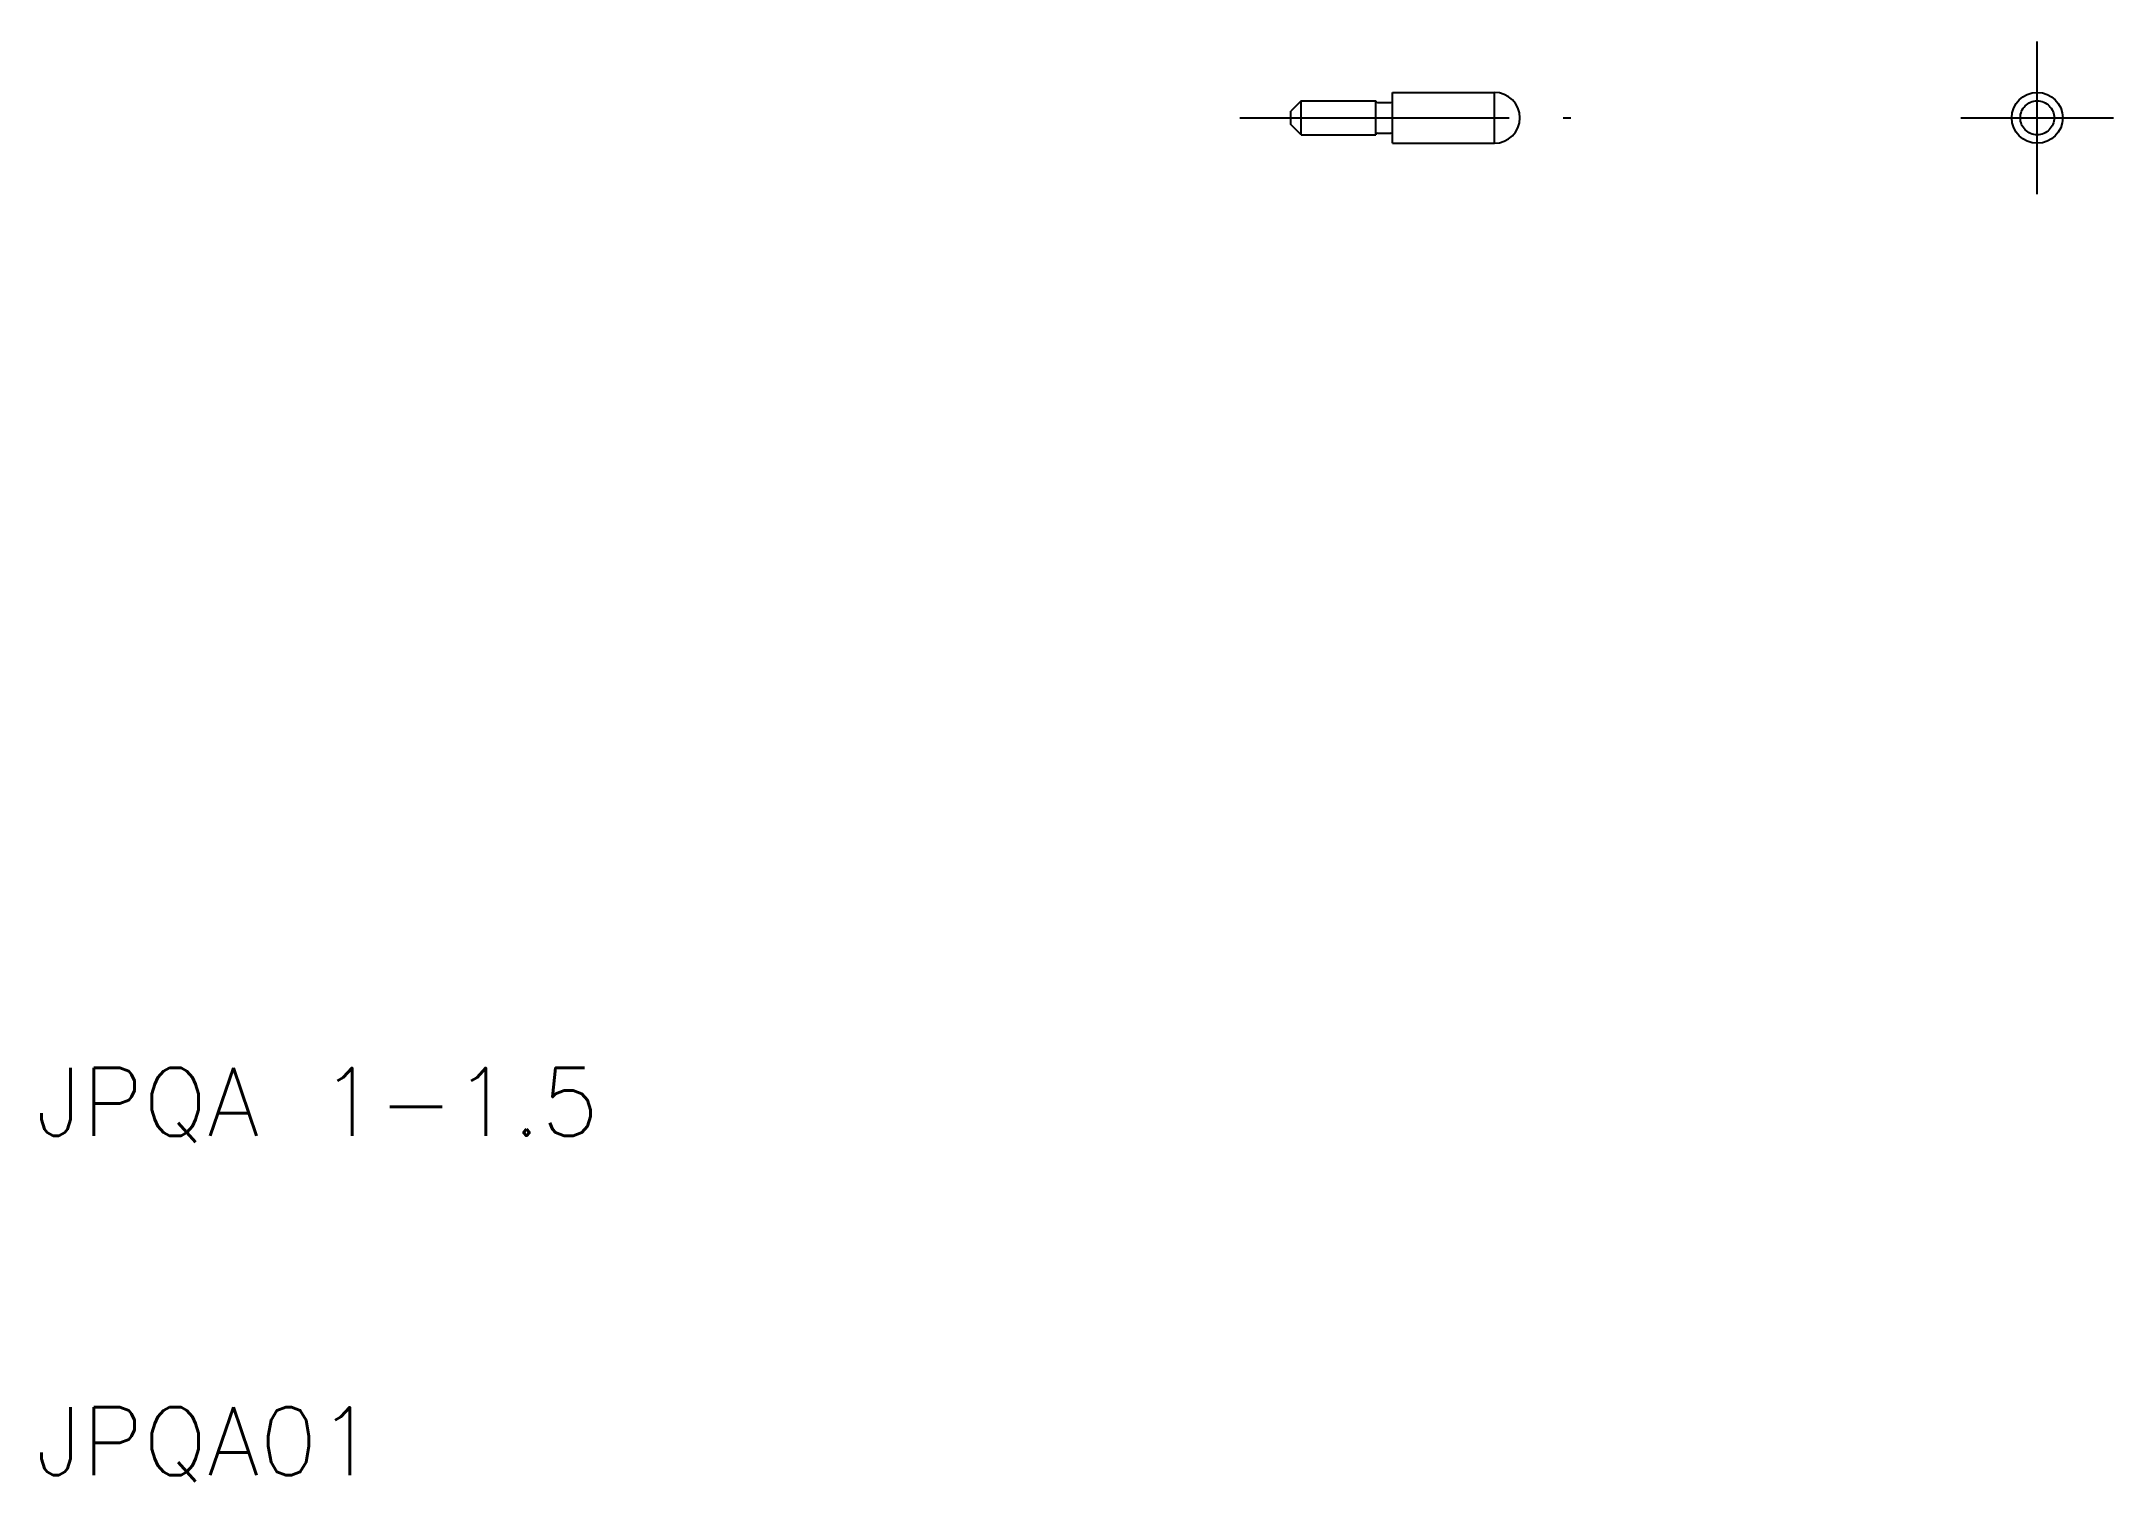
# Model space of a CAD drawing. Extents: x 10.2 to 71.2, y 9.8 to 52.2.
import ezdxf

# ---------------------------------------------------------------- set-up
doc = ezdxf.new("R2010")
doc.units = 0
doc.header["$LTSCALE"] = 0.25
doc.linetypes.add('CENTER', pattern=[50.8, 31.75, -6.35, 6.35, -6.35])
doc.linetypes.add('DASHED', pattern=[19.05, 12.7, -6.35])
doc.layers.get('0').update_dxf_attribs({"linetype": 'CONTINUOUS'})
doc.layers.add('CENTER', color=1, linetype='CENTER')
doc.styles.get("Standard").update_dxf_attribs({"font": 'txt.shx', "bigfont": 'extfont.shx'})

msp = doc.modelspace()

# ---------------------------------------------------------------- linework, layer by layer
for p, q in [((50, 50.75), (53, 50.75)), ((50, 50.5), (50, 50.75)), ((53, 49.25), (53, 50.75)), ((47.3, 50.5), (47, 50.2)), ((47, 49.8), (47, 50.2)), ((47.3, 49.5), (47.3, 50.5)), ((47.3, 49.5), (47.3, 50.5)), ((47.3, 50.5), (49.5, 50.5)), ((49.5, 49.5), (49.5, 50.5)), ((49.55, 50.45), (49.95, 50.45)), ((50, 49.5), (50, 50.5)), ((47.3, 49.5), (47, 49.8)), ((47.3, 49.5), (49.5, 49.5)), ((49.55, 49.55), (49.95, 49.55)), ((50, 49.25), (50, 49.5)), ((50, 49.25), (53, 49.25))]:
    msp.add_line(p, q)
msp.add_circle((69, 50), 0.75)
at = {"color": 3, "linetype": 'DASHED'}
msp.add_circle((69, 50), 0.5, dxfattribs=at)
for centre, radius, start, end in [((53, 50), 0.75, 270, 90), ((49.55, 50.5), 0.05, 180, 270), ((49.95, 50.5), 0.05, 270, 0), ((49.55, 49.5), 0.05, 90, 180), ((49.95, 49.5), 0.05, 0, 90)]:
    msp.add_arc(centre, radius, start, end)
at = {"layer": 'CENTER', "color": 1, "linetype": 'CENTER'}
for p, q in [((69, 47.75), (69, 52.25)), ((45.5, 50), (55.25, 50)), ((66.75, 50), (71.25, 50))]:
    msp.add_line(p, q, dxfattribs=at)

# ---------------------------------------------------------------- texts
for s, p in [('JPQA 1-1.5', (10, 20)), ('JPQA01', (10, 10))]:
    msp.add_text(s, height=2).set_placement(p)

doc.saveas('drawing.dxf')
